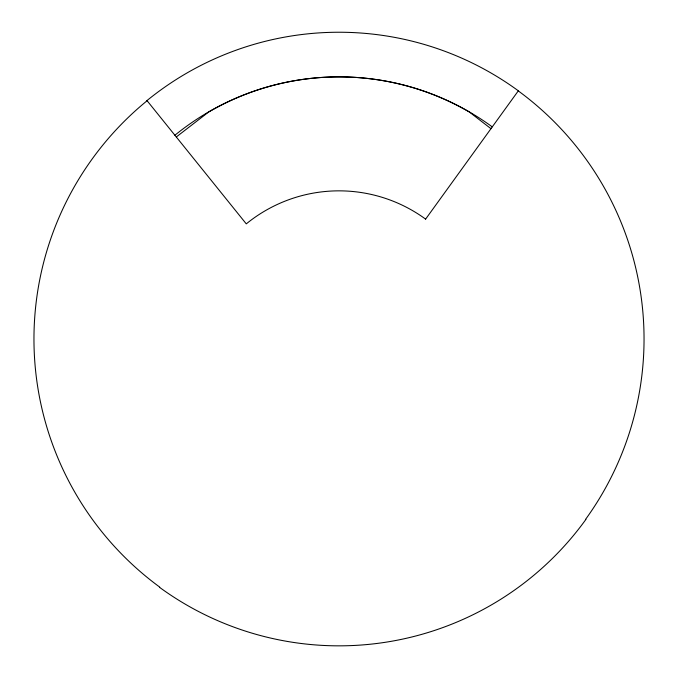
<?xml version="1.0" encoding="UTF-8"?>
<svg xmlns="http://www.w3.org/2000/svg" width="678" height="678" viewBox="0 0 678 678"><rect width="100%" height="100%" fill="white"/><g stroke="black" fill="none" stroke-linecap="round" stroke-linejoin="round"><path stroke-width="1.02" d="M425.606 219.138L518.331 90.81A303.888 303.888 0 0 0 146.982 100.573M176.297 136.973L208.663 111.997A259.488 259.488 0 0 1 469.345 111.997L490.965 128.684M146.99 100.59L246.275 223.867A146.753 146.753 0 0 1 425.615 219.121M518.272 90.894A307.532 307.532 0 0 1 585.682 519.212M159.728 587.106A307.532 307.532 0 0 1 147.109 100.725M585.919 519.382A304.363 304.363 0 0 1 159.559 587.343M174.865 135.269A259.835 259.835 0 0 1 492.245 126.862"/></g></svg>
